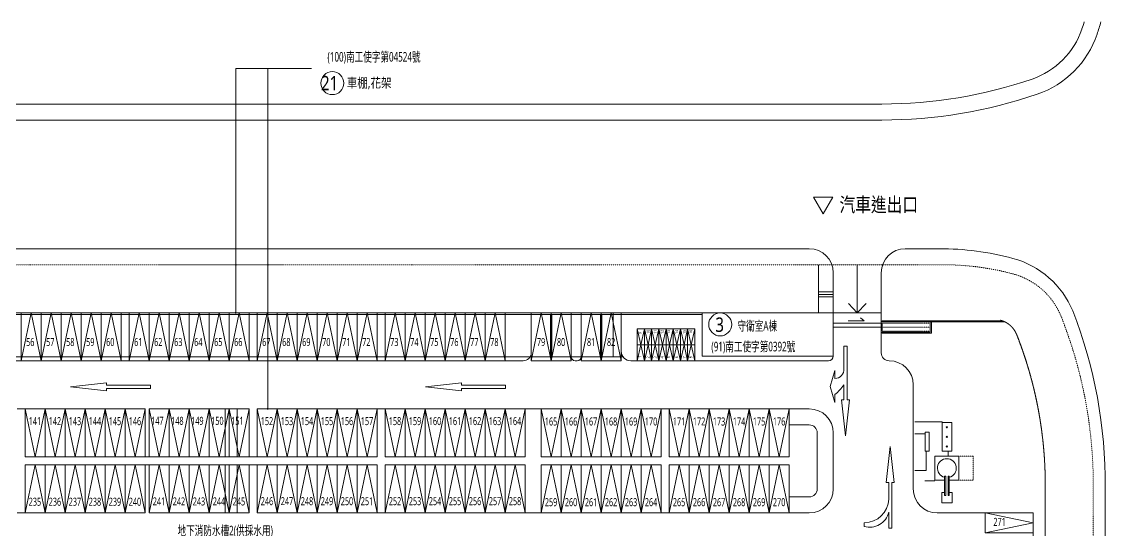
# Model space of a CAD drawing. Header units: millimetres. Extents: x -32710 to 654186, y -254124 to 420220.
# Drawn here: x 186378 to 321801, y 201335 to 264848 of the extents above; entities that cross this region are included whole.
import ezdxf

# ---------------------------------------------------------------- set-up
doc = ezdxf.new("R2010")
doc.units = ezdxf.units.MM
doc.header["$LTSCALE"] = 1000
for name, pattern in [('H12PL1$0$DIVIDEX2', [0.25, 0.1, -0.05, 0, -0.05, 0, -0.05]), ('H12PL1$0$雨水排水_路_最新$0$CENTERK3', [0.2749, 0.25, -0.0083, 0.0083, -0.0083]), ('H12PL1$0$雨水排水_路_最新$0$DOTK1', [0.01, 0.005, -0.005])]:
    doc.linetypes.add(name, pattern=pattern)
for name, color, linetype in [('H12PL1$0$全區配置圖_匯入NEWCUB用_13_0', 252, 'Continuous'), ('H12PL1$0$全區配置圖_匯入NEWCUB用_13_Defpoints', 252, 'Continuous'), ('H12PL1$0$全區配置圖_匯入NEWCUB用_13_PKG', 252, 'Continuous'), ('H12PL1$0$全區配置圖_匯入NEWCUB用_13_雨水排水経路図最新$0$SUGATAD', 252, 'Continuous'), ('MD-20250424-增加TRAY與FS主管位置調整', 7, 'Continuous')]:
    doc.layers.add(name, color=color, linetype=linetype)
doc.styles.add('H12PL1$0$Standard', font='Microsoft JhengHei.ttf', dxfattribs={"width": 0.8})

# ---------------------------------------------------------------- blocks, each defined once
blk = doc.blocks.new('H12PL1')
at = {"layer": 'H12PL1$0$全區配置圖_匯入NEWCUB用_13_Defpoints', "lineweight": 0}
blk.add_line((258740.9, 234500), (258741, 234500), dxfattribs=at)
at = {"layer": 'H12PL1$0$全區配置圖_匯入NEWCUB用_13_PKG', "lineweight": 0, "flags": 128}
for points in [[(157100, 222500), (158350, 228500), (159600, 222500)], [(159600, 222500), (160850, 228500), (162100, 222500)], [(162100, 222500), (163350, 228500), (164600, 222500)], [(164600, 222500), (165850, 228500), (167100, 222500)], [(167100, 222500), (168350, 228500), (169600, 222500)], [(170600, 222500), (171850, 228500), (173100, 222500)], [(173100, 222500), (174350, 228500), (175600, 222500)], [(175600, 222500), (176850, 228500), (178100, 222500)], [(178100, 222500), (179350, 228500), (180600, 222500)], [(180600, 222500), (181850, 228500), (183100, 222500)], [(183100, 222500), (184350, 228500), (185600, 222500)], [(186600, 222500), (187850, 228500), (189100, 222500)], [(189100, 222500), (190350, 228500), (191600, 222500)], [(191600, 222500), (192850, 228500), (194100, 222500)], [(194100, 222500), (195350, 228500), (196600, 222500)], [(196600, 222500), (197850, 228500), (199100, 222500)], [(199100, 222500), (200350, 228500), (201600, 222500)], [(202600, 222500), (203850, 228500), (205100, 222500)], [(205100, 222500), (206350, 228500), (207600, 222500)], [(207600, 222500), (208850, 228500), (210100, 222500)], [(210100, 222500), (211350, 228500), (212600, 222500)], [(212600, 222500), (213850, 228500), (215100, 222500)], [(215100, 222500), (216350, 228500), (217600, 222500)], [(220850, 222500), (222100, 228500), (223350, 222500)], [(223350, 222500), (224600, 228500), (225850, 222500)], [(227100, 222500), (228350, 228500), (229600, 222500)], [(229600, 222500), (230850, 228500), (232100, 222500)], [(157600, 216500), (158850, 210500), (160100, 216500)], [(160100, 216500), (161350, 210500), (162600, 216500)], [(162600, 216500), (163850, 210500), (165100, 216500)], [(165100, 216500), (166350, 210500), (167600, 216500)], [(167600, 216500), (168850, 210500), (170100, 216500)], [(170100, 216500), (171350, 210500), (172600, 216500)], [(173100, 216500), (174350, 210500), (175600, 216500)], [(175600, 216500), (176850, 210500), (178100, 216500)], [(178100, 216500), (179350, 210500), (180600, 216500)], [(180600, 216500), (181850, 210500), (183100, 216500)], [(183100, 216500), (184350, 210500), (185600, 216500)], [(186600, 216500), (187850, 210500), (189100, 216500)], [(189100, 216500), (190350, 210500), (191600, 216500)], [(191600, 216500), (192850, 210500), (194100, 216500)], [(194100, 216500), (195350, 210500), (196600, 216500)], [(196600, 216500), (197850, 210500), (199100, 216500)], [(199100, 216500), (200350, 210500), (201600, 216500)], [(202600, 216500), (203850, 210500), (205100, 216500)], [(205100, 216500), (206350, 210500), (207600, 216500)], [(207600, 216500), (208850, 210500), (210100, 216500)], [(210100, 216500), (211350, 210500), (212600, 216500)], [(212600, 216500), (213850, 210500), (215100, 216500)], [(215100, 216500), (216350, 210500), (217600, 216500)], [(217600, 216500), (218850, 210500), (220100, 216500)], [(222100, 216500), (223350, 210500), (224600, 216500)], [(224600, 216500), (225850, 210500), (227100, 216500)], [(227100, 216500), (228350, 210500), (229600, 216500)], [(229600, 216500), (230850, 210500), (232100, 216500)], [(232100, 216500), (233350, 210500), (234600, 216500)], [(234600, 216500), (235850, 210500), (237100, 216500)], [(238100, 216500), (239350, 210500), (240600, 216500)], [(240600, 216500), (241850, 210500), (243100, 216500)], [(243100, 216500), (244350, 210500), (245600, 216500)], [(245600, 216500), (246850, 210500), (248100, 216500)], [(248100, 216500), (249350, 210500), (250600, 216500)], [(250600, 216500), (251850, 210500), (253100, 216500)], [(157600, 203500), (158850, 209500), (160100, 203500)], [(160100, 203500), (161350, 209500), (162600, 203500)], [(162600, 203500), (163850, 209500), (165100, 203500)], [(165100, 203500), (166350, 209500), (167600, 203500)], [(167600, 203500), (168850, 209500), (170100, 203500)], [(170100, 203500), (171350, 209500), (172600, 203500)], [(173100, 203500), (174350, 209500), (175600, 203500)], [(175600, 203500), (176850, 209500), (178100, 203500)], [(178100, 203500), (179350, 209500), (180600, 203500)], [(180600, 203500), (181850, 209500), (183100, 203500)], [(183100, 203500), (184350, 209500), (185600, 203500)], [(186600, 203500), (187850, 209500), (189100, 203500)], [(189100, 203500), (190350, 209500), (191600, 203500)], [(191600, 203500), (192850, 209500), (194100, 203500)], [(194100, 203500), (195350, 209500), (196600, 203500)], [(196600, 203500), (197850, 209500), (199100, 203500)], [(199100, 203500), (200350, 209500), (201600, 203500)], [(202600, 203500), (203850, 209500), (205100, 203500)], [(205100, 203500), (206350, 209500), (207600, 203500)], [(207600, 203500), (208850, 209500), (210100, 203500)], [(210100, 203500), (211350, 209500), (212600, 203500)], [(212600, 203500), (213850, 209500), (215100, 203500)], [(215100, 203500), (216350, 209500), (217600, 203500)], [(217600, 203500), (218850, 209500), (220100, 203500)], [(222100, 203500), (223350, 209500), (224600, 203500)], [(224600, 203500), (225850, 209500), (227100, 203500)], [(227100, 203500), (228350, 209500), (229600, 203500)], [(229600, 203500), (230850, 209500), (232100, 203500)], [(232100, 203500), (233350, 209500), (234600, 203500)], [(234600, 203500), (235850, 209500), (237100, 203500)], [(238100, 203500), (239350, 209500), (240600, 203500)], [(240600, 203500), (241850, 209500), (243100, 203500)], [(243100, 203500), (244350, 209500), (245600, 203500)], [(245600, 203500), (246850, 209500), (248100, 203500)], [(248100, 203500), (249350, 209500), (250600, 203500)], [(250600, 203500), (251850, 209500), (253100, 203500)], [(277600, 203500), (283600, 202250), (277600, 201000)]]:
    blk.add_lwpolyline(points, dxfattribs=at)
for points in [[(157100, 222500), (157100, 228500), (159600, 228500), (159600, 222500)], [(159600, 222500), (159600, 228500), (162100, 228500), (162100, 222500)], [(162100, 222500), (162100, 228500), (164600, 228500), (164600, 222500)], [(164600, 222500), (164600, 228500), (167100, 228500), (167100, 222500)], [(167100, 222500), (167100, 228500), (169600, 228500), (169600, 222500)], [(170600, 222500), (170600, 228500), (173100, 228500), (173100, 222500)], [(173100, 222500), (173100, 228500), (175600, 228500), (175600, 222500)], [(175600, 222500), (175600, 228500), (178100, 228500), (178100, 222500)], [(178100, 222500), (178100, 228500), (180600, 228500), (180600, 222500)], [(180600, 222500), (180600, 228500), (183100, 228500), (183100, 222500)], [(183100, 222500), (183100, 228500), (185600, 228500), (185600, 222500)], [(186600, 222500), (186600, 228500), (189100, 228500), (189100, 222500)], [(189100, 222500), (189100, 228500), (191600, 228500), (191600, 222500)], [(191600, 222500), (191600, 228500), (194100, 228500), (194100, 222500)], [(194100, 222500), (194100, 228500), (196600, 228500), (196600, 222500)], [(196600, 222500), (196600, 228500), (199100, 228500), (199100, 222500)], [(199100, 222500), (199100, 228500), (201600, 228500), (201600, 222500)], [(202600, 222500), (202600, 228500), (205100, 228500), (205100, 222500)], [(205100, 222500), (205100, 228500), (207600, 228500), (207600, 222500)], [(207600, 222500), (207600, 228500), (210100, 228500), (210100, 222500)], [(210100, 222500), (210100, 228500), (212600, 228500), (212600, 222500)], [(212600, 222500), (212600, 228500), (215100, 228500), (215100, 222500)], [(215100, 222500), (215100, 228500), (217600, 228500), (217600, 222500)], [(220850, 222500), (220850, 228500), (223350, 228500), (223350, 222500)], [(223350, 222500), (223350, 228500), (225850, 228500), (225850, 222500)], [(227100, 222500), (227100, 228500), (229600, 228500), (229600, 222500)], [(229600, 222500), (229600, 228500), (232100, 228500), (232100, 222500)], [(157600, 216500), (157600, 210500), (160100, 210500), (160100, 216500)], [(160100, 216500), (160100, 210500), (162600, 210500), (162600, 216500)], [(162600, 216500), (162600, 210500), (165100, 210500), (165100, 216500)], [(165100, 216500), (165100, 210500), (167600, 210500), (167600, 216500)], [(167600, 216500), (167600, 210500), (170100, 210500), (170100, 216500)], [(170100, 216500), (170100, 210500), (172600, 210500), (172600, 216500)], [(173100, 216500), (173100, 210500), (175600, 210500), (175600, 216500)], [(175600, 216500), (175600, 210500), (178100, 210500), (178100, 216500)], [(178100, 216500), (178100, 210500), (180600, 210500), (180600, 216500)], [(180600, 216500), (180600, 210500), (183100, 210500), (183100, 216500)], [(183100, 216500), (183100, 210500), (185600, 210500), (185600, 216500)], [(186600, 216500), (186600, 210500), (189100, 210500), (189100, 216500)], [(189100, 216500), (189100, 210500), (191600, 210500), (191600, 216500)], [(191600, 216500), (191600, 210500), (194100, 210500), (194100, 216500)], [(194100, 216500), (194100, 210500), (196600, 210500), (196600, 216500)], [(196600, 216500), (196600, 210500), (199100, 210500), (199100, 216500)], [(199100, 216500), (199100, 210500), (201600, 210500), (201600, 216500)], [(202600, 216500), (202600, 210500), (205100, 210500), (205100, 216500)], [(205100, 216500), (205100, 210500), (207600, 210500), (207600, 216500)], [(207600, 216500), (207600, 210500), (210100, 210500), (210100, 216500)], [(210100, 216500), (210100, 210500), (212600, 210500), (212600, 216500)], [(212600, 216500), (212600, 210500), (215100, 210500), (215100, 216500)], [(215100, 216500), (215100, 210500), (217600, 210500), (217600, 216500)], [(217600, 216500), (217600, 210500), (220100, 210500), (220100, 216500)], [(222100, 216500), (222100, 210500), (224600, 210500), (224600, 216500)], [(224600, 216500), (224600, 210500), (227100, 210500), (227100, 216500)], [(227100, 216500), (227100, 210500), (229600, 210500), (229600, 216500)], [(229600, 216500), (229600, 210500), (232100, 210500), (232100, 216500)], [(232100, 216500), (232100, 210500), (234600, 210500), (234600, 216500)], [(234600, 216500), (234600, 210500), (237100, 210500), (237100, 216500)], [(238100, 216500), (238100, 210500), (240600, 210500), (240600, 216500)], [(240600, 216500), (240600, 210500), (243100, 210500), (243100, 216500)], [(243100, 216500), (243100, 210500), (245600, 210500), (245600, 216500)], [(245600, 216500), (245600, 210500), (248100, 210500), (248100, 216500)], [(248100, 216500), (248100, 210500), (250600, 210500), (250600, 216500)], [(250600, 216500), (250600, 210500), (253100, 210500), (253100, 216500)], [(157600, 203500), (157600, 209500), (160100, 209500), (160100, 203500)], [(160100, 203500), (160100, 209500), (162600, 209500), (162600, 203500)], [(162600, 203500), (162600, 209500), (165100, 209500), (165100, 203500)], [(165100, 203500), (165100, 209500), (167600, 209500), (167600, 203500)], [(167600, 203500), (167600, 209500), (170100, 209500), (170100, 203500)], [(170100, 203500), (170100, 209500), (172600, 209500), (172600, 203500)], [(173100, 203500), (173100, 209500), (175600, 209500), (175600, 203500)], [(175600, 203500), (175600, 209500), (178100, 209500), (178100, 203500)], [(178100, 203500), (178100, 209500), (180600, 209500), (180600, 203500)], [(180600, 203500), (180600, 209500), (183100, 209500), (183100, 203500)], [(183100, 203500), (183100, 209500), (185600, 209500), (185600, 203500)], [(186600, 203500), (186600, 209500), (189100, 209500), (189100, 203500)], [(189100, 203500), (189100, 209500), (191600, 209500), (191600, 203500)], [(191600, 203500), (191600, 209500), (194100, 209500), (194100, 203500)], [(194100, 203500), (194100, 209500), (196600, 209500), (196600, 203500)], [(196600, 203500), (196600, 209500), (199100, 209500), (199100, 203500)], [(199100, 203500), (199100, 209500), (201600, 209500), (201600, 203500)], [(202600, 203500), (202600, 209500), (205100, 209500), (205100, 203500)], [(205100, 203500), (205100, 209500), (207600, 209500), (207600, 203500)], [(207600, 203500), (207600, 209500), (210100, 209500), (210100, 203500)], [(210100, 203500), (210100, 209500), (212600, 209500), (212600, 203500)], [(212600, 203500), (212600, 209500), (215100, 209500), (215100, 203500)], [(215100, 203500), (215100, 209500), (217600, 209500), (217600, 203500)], [(217600, 203500), (217600, 209500), (220100, 209500), (220100, 203500)], [(222100, 203500), (222100, 209500), (224600, 209500), (224600, 203500)], [(224600, 203500), (224600, 209500), (227100, 209500), (227100, 203500)], [(227100, 203500), (227100, 209500), (229600, 209500), (229600, 203500)], [(229600, 203500), (229600, 209500), (232100, 209500), (232100, 203500)], [(232100, 203500), (232100, 209500), (234600, 209500), (234600, 203500)], [(234600, 203500), (234600, 209500), (237100, 209500), (237100, 203500)], [(238100, 203500), (238100, 209500), (240600, 209500), (240600, 203500)], [(240600, 203500), (240600, 209500), (243100, 209500), (243100, 203500)], [(243100, 203500), (243100, 209500), (245600, 209500), (245600, 203500)], [(245600, 203500), (245600, 209500), (248100, 209500), (248100, 203500)], [(248100, 203500), (248100, 209500), (250600, 209500), (250600, 203500)], [(250600, 203500), (250600, 209500), (253100, 209500), (253100, 203500)], [(277600, 203500), (283600, 203500), (283600, 201000), (277600, 201000)]]:
    blk.add_lwpolyline(points, close=True, dxfattribs=at)
at = {"layer": 'H12PL1$0$全區配置圖_匯入NEWCUB用_13_雨水排水経路図最新$0$SUGATAD', "lineweight": 0}
for p, q in [((3600, 236500), (255600, 236500)), ((267600, 236500), (271827.1, 236500)), ((256742, 234500), (256742, 228500)), ((261600, 234415), (261600, 228500)), ((258600, 223100), (258600, 233500)), ((264600, 223498.6), (264600, 233500)), ((256742, 231100), (258600, 231100)), ((256742, 230800), (258600, 230800)), ((256742, 230500), (258600, 230500)), ((261600, 228500), (260495, 229660)), ((261600, 228500), (262705, 229660)), ((242200, 228300), (154600, 228300)), ((169600, 222500), (169600, 228300)), ((170600, 222500), (170600, 228300)), ((185600, 222500), (185600, 228500)), ((186600, 222500), (186600, 228500)), ((201600, 222500), (201600, 228500)), ((202600, 222500), (202600, 228500)), ((217600, 222501.4), (217600, 228300)), ((220850, 223501.4), (220850, 228300)), ((223250, 223000), (223250, 228300)), ((223450, 223000), (223450, 228300)), ((225850, 223001.4), (225850, 228300)), ((227100, 223001.4), (227100, 228300)), ((229500, 223000), (229500, 228300)), ((229700, 223000), (229700, 228300)), ((232100, 228300), (232100, 223700)), ((242200, 228500), (258600, 228500)), ((242200, 223100), (242200, 228500)), ((258600, 228500), (264600, 228500)), ((258600, 223100), (258600, 228500)), ((264708.9, 227195), (258600, 227195)), ((258600, 227195), (258600, 226695)), ((264708.9, 226695), (258600, 226695)), ((264707.4, 227500), (264707.4, 227350)), ((264708.9, 227195), (264708.9, 226195)), ((264707.4, 226095), (265672.3, 226095)), ((217600, 222500), (153600, 222500)), ((169600, 222500), (170600, 222500)), ((185600, 222500), (186600, 222500)), ((201600, 222500), (202600, 222500)), ((219850, 222501.4), (217600, 222501.4)), ((224507.3, 223000), (220765.9, 223000)), ((225850, 223000), (224507.3, 223000)), ((226350, 222501.4), (226600, 222501.4)), ((232325.3, 223000), (227100, 223000)), ((233300, 222500), (258000, 222500)), ((242200, 223100), (258600, 223100)), ((268600, 206500), (268600, 219500)), ((156600, 216500), (157600, 216500)), ((157600, 216500), (157600, 210500)), ((157600, 216000), (157600, 210500)), ((182600, 216500), (184100, 216500)), ((182600, 210500), (182600, 216500)), ((182600, 210500), (182600, 216000)), ((184100, 210500), (184100, 216500)), ((184100, 210500), (184100, 216000)), ((201600, 216500), (202600, 216500)), ((201600, 210500), (201600, 216500)), ((201600, 210500), (201600, 216000)), ((202600, 216500), (202600, 210500)), ((202600, 216000), (202600, 210500)), ((220100, 216500), (222100, 216500)), ((220100, 210500), (220100, 216500)), ((220100, 210500), (220100, 216000)), ((222100, 216500), (222100, 210500)), ((222100, 216000), (222100, 210500)), ((237100, 216500), (238100, 216500)), ((237100, 210500), (237100, 216500)), ((237100, 210500), (237100, 216000)), ((238100, 216500), (238100, 210500)), ((238100, 216000), (238100, 210500)), ((253100, 216500), (255600, 216500)), ((253100, 216500), (253100, 210500)), ((253100, 214500), (255600, 214500)), ((272200, 214900), (268800, 214900)), ((272200, 214800), (272200, 214900)), ((256600, 213500), (256600, 206500)), ((258600, 213500), (258600, 206500)), ((270100, 213400), (268800, 213400)), ((157600, 210500), (182600, 210500)), ((157600, 210500), (182600, 210500)), ((184100, 210500), (201600, 210500)), ((184100, 210500), (201600, 210500)), ((202600, 210500), (220100, 210500)), ((202600, 210500), (217600, 210500)), ((222100, 210500), (237100, 210500)), ((222100, 210500), (237100, 210500)), ((238100, 210500), (253100, 210500)), ((238100, 210500), (250600, 210500)), ((270200, 208800), (270200, 211200)), ((272950, 210600), (272950, 211200)), ((157600, 203500), (157600, 209500)), ((157600, 204000), (157600, 209500)), ((157600, 209500), (182600, 209500)), ((157600, 209500), (182600, 209500)), ((182600, 204000), (182600, 209500)), ((182600, 203500), (182600, 209500)), ((184100, 203500), (184100, 209500)), ((184100, 203500), (184100, 209500)), ((184100, 209500), (201600, 209500)), ((184100, 209500), (201600, 209500)), ((201600, 203500), (201600, 209500)), ((201600, 204000), (201600, 209500)), ((202600, 203500), (202600, 209500)), ((202600, 204000), (202600, 209500)), ((202600, 209500), (220100, 209500)), ((202600, 209500), (217600, 209500)), ((220100, 203500), (220100, 209500)), ((220100, 204000), (220100, 209500)), ((222100, 203500), (222100, 209500)), ((222100, 204000), (222100, 209500)), ((222100, 209500), (237100, 209500)), ((222100, 209500), (237100, 209500)), ((237100, 203500), (237100, 209500)), ((237100, 204000), (237100, 209500)), ((238100, 209500), (253100, 209500)), ((238100, 209500), (250600, 209500)), ((238100, 203500), (238100, 209500)), ((238100, 204000), (238100, 209500)), ((253100, 209500), (253100, 203500)), ((270200, 208800), (268800, 208800)), ((271300, 207500), (270030.4, 207500)), ((272500, 208100), (272650, 208100)), ((272500, 208100), (272500, 205700)), ((272650, 208100), (272650, 205700)), ((272950, 208100), (273100, 208100)), ((272950, 208100), (272950, 205700)), ((273100, 208100), (273100, 205700)), ((292600, 206722.6), (292600, 114500)), ((253100, 205500), (255600, 205500)), ((272500, 205700), (272650, 205700)), ((272950, 205700), (273100, 205700)), ((156600, 203500), (157600, 203500)), ((184100, 203500), (182600, 203500)), ((201600, 203500), (202600, 203500)), ((220100, 203500), (222100, 203500)), ((237100, 203500), (238100, 203500)), ((253100, 203500), (255600, 203500)), ((271600, 203500), (283600, 203500)), ((283600, 203500), (283600, 188500)), ((262464.7, 202278.5), (262464.7, 201830))]:
    blk.add_line(p, q, dxfattribs=at)
at = {"layer": 'H12PL1$0$全區配置圖_匯入NEWCUB用_13_雨水排水経路図最新$0$SUGATAD', "linetype": 'H12PL1$0$雨水排水_路_最新$0$CENTERK3', "lineweight": 0}
for p, q in [((6750, 228500), (257200, 228500)), ((264707.4, 227500), (279712, 227500)), ((264707.4, 227350), (279953.8, 227350)), ((270707.4, 226095), (270707.4, 227350)), ((270857.4, 225945), (270857.4, 227350)), ((264707.4, 226095), (270707.4, 226095)), ((264707.4, 225945), (264707.4, 226095)), ((264707.4, 225945), (270857.4, 225945)), ((285095.2, 206767.1), (284631.2, 112900))]:
    blk.add_line(p, q, dxfattribs=at)
at = {"layer": 'H12PL1$0$全區配置圖_匯入NEWCUB用_13_雨水排水経路図最新$0$SUGATAD', "linetype": 'H12PL1$0$雨水排水_路_最新$0$DOTK1', "lineweight": 0}
for p, q in [((264708.9, 227195), (270707.4, 227195)), ((264708.9, 226695), (270707.4, 226695)), ((264708.9, 226195), (270707.4, 226195)), ((274300, 210600), (276100, 210600)), ((276100, 207600), (276100, 210600)), ((274300, 207600), (276100, 207600))]:
    blk.add_line(p, q, dxfattribs=at)
at = {"layer": 'H12PL1$0$全區配置圖_匯入NEWCUB用_13_雨水排水経路図最新$0$SUGATAD', "lineweight": 0, "flags": 128}
for points in [[(-55956.6, 264847.6, 0.0126767), (-55016.7, 262061.3, 0.24617333), (-48479.8, 255912.9, 0.07254863), (-38767.3, 254498.3), (-11478.7, 254504.3), (29577, 254513.2), (117090.8, 254532.3), (204604.6, 254551.4), (264690.7, 254564.6)], [(289676.3, 263937, 0.00724906), (289970.1, 264847.6)], [(291570.6, 263295.3, 0.01161956), (292056.4, 264847.6)], [(-49050.7, 253996.1, 0.07254863), (-38766.9, 252498.3), (-11478.3, 252504.3), (29577.4, 252513.2), (117091.2, 252532.3), (204605, 252551.4), (264691.1, 252564.6)], [(262464.7, 202278.5, 0.41097751), (265527.7, 205244), (265527.7, 207317.3), (265227.7, 207317.3), (265727.7, 211817.3), (266227.7, 207317.3), (265927.7, 207317.3), (265927.7, 201598.4), (265527.7, 201598.4), (265527.7, 203598.6, -0.43370537), (262464.7, 201830)]]:
    blk.add_lwpolyline(points, format="xyb", dxfattribs=at)
for points in [[(183927.8, 228500), (183927.8, 259004), (193382.4, 259004)], [(187927.8, 216500), (187927.8, 259004), (193382.4, 259004)], [(260454, 227478.1), (262478.4, 227478.1), (261984.6, 227873)], [(234102.9, 226500), (234552.9, 224500), (235002.9, 226500)], [(235002.9, 226500), (235452.9, 224500), (235902.9, 226500)], [(235902.9, 226500), (236352.9, 224500), (236802.9, 226500)], [(236802.9, 226500), (237252.9, 224500), (237702.9, 226500)], [(237702.9, 226500), (238152.9, 224500), (238602.9, 226500)], [(238602.9, 226500), (239052.9, 224500), (239502.9, 226500)], [(239502.9, 226500), (239952.9, 224500), (240402.9, 226500)], [(240402.9, 226500), (240852.9, 224500), (241302.9, 226500)], [(234102.9, 222500), (234552.9, 224500), (235002.9, 222500)], [(235002.9, 222500), (235452.9, 224500), (235902.9, 222500)], [(235902.9, 222500), (236352.9, 224500), (236802.9, 222500)], [(236802.9, 222500), (237252.9, 224500), (237702.9, 222500)], [(237702.9, 222500), (238152.9, 224500), (238602.9, 222500)], [(238602.9, 222500), (239052.9, 224500), (239502.9, 222500)], [(239502.9, 222500), (239952.9, 224500), (240402.9, 222500)], [(240402.9, 222500), (240852.9, 224500), (241302.9, 222500)], [(273100, 207600), (274300, 207600), (274300, 210600), (271300, 210600), (271300, 207600), (272500, 207600)], [(272500, 206050), (272150, 206050), (272150, 204750), (273450, 204750), (273450, 206050), (273100, 206050)]]:
    blk.add_lwpolyline(points, dxfattribs=at)
for points in [[(258535.5, 242935.7), (256135.5, 242935.7), (257335.5, 240857.3)], [(231100, 223000), (150600, 223000), (150600, 228500), (231100, 228500)], [(234102.9, 224500), (235002.9, 224500), (235002.9, 226500), (234102.9, 226500)], [(235002.9, 224500), (235902.9, 224500), (235902.9, 226500), (235002.9, 226500)], [(235902.9, 224500), (236802.9, 224500), (236802.9, 226500), (235902.9, 226500)], [(236802.9, 224500), (237702.9, 224500), (237702.9, 226500), (236802.9, 226500)], [(237702.9, 224500), (238602.9, 224500), (238602.9, 226500), (237702.9, 226500)], [(238602.9, 224500), (239502.9, 224500), (239502.9, 226500), (238602.9, 226500)], [(239502.9, 224500), (240402.9, 224500), (240402.9, 226500), (239502.9, 226500)], [(240402.9, 224500), (241302.9, 224500), (241302.9, 226500), (240402.9, 226500)], [(234102.9, 224500), (235002.9, 224500), (235002.9, 222500), (234102.9, 222500)], [(235002.9, 224500), (235902.9, 224500), (235902.9, 222500), (235002.9, 222500)], [(235902.9, 224500), (236802.9, 224500), (236802.9, 222500), (235902.9, 222500)], [(236802.9, 224500), (237702.9, 224500), (237702.9, 222500), (236802.9, 222500)], [(237702.9, 224500), (238602.9, 224500), (238602.9, 222500), (237702.9, 222500)], [(238602.9, 224500), (239502.9, 224500), (239502.9, 222500), (238602.9, 222500)], [(239502.9, 224500), (240402.9, 224500), (240402.9, 222500), (239502.9, 222500)], [(240402.9, 224500), (241302.9, 224500), (241302.9, 222500), (240402.9, 222500)], [(167761.9, 218746.1), (167761.9, 219046.1), (173261.9, 219046.1), (173261.9, 219446.1), (167761.9, 219446.1), (167761.9, 219746.1), (163261.9, 219246.1)], [(212131.7, 218746.1), (212131.7, 219046.1), (217631.7, 219046.1), (217631.7, 219446.1), (212131.7, 219446.1), (212131.7, 219746.1), (207631.7, 219246.1)], [(157600, 210500), (172600, 210500), (172600, 216500), (157600, 216500)], [(173100, 210500), (185600, 210500), (185600, 216500), (173100, 216500)], [(186600, 210500), (201600, 210500), (201600, 216500), (186600, 216500)], [(202600, 210500), (220100, 210500), (220100, 216500), (202600, 216500)], [(222100, 210500), (237100, 210500), (237100, 216500), (222100, 216500)], [(238100, 210500), (253100, 210500), (253100, 216500), (238100, 216500)], [(272200, 211200), (273400, 211200), (273400, 214800), (272200, 214800)], [(270100, 211200), (270600, 211200), (270600, 213600), (270100, 213600)], [(157600, 203500), (172600, 203500), (172600, 209500), (157600, 209500)], [(173100, 203500), (185600, 203500), (185600, 209500), (173100, 209500)], [(186600, 203500), (201600, 203500), (201600, 209500), (186600, 209500)], [(202600, 203500), (220100, 203500), (220100, 209500), (202600, 209500)], [(222100, 203500), (237100, 203500), (237100, 209500), (222100, 209500)], [(238100, 203500), (253100, 203500), (253100, 209500), (238100, 209500)]]:
    blk.add_lwpolyline(points, close=True, dxfattribs=at)
at = {"layer": 'H12PL1$0$全區配置圖_匯入NEWCUB用_13_雨水排水経路図最新$0$SUGATAD', "linetype": 'H12PL1$0$DIVIDEX2', "lineweight": 0, "flags": 128}
blk.add_lwpolyline([(-31132.8, 234500), (272322.1, 234500, -0.06494768), (281044, 233362.3, -0.2380915), (287105.2, 227971.7, -0.09562909), (291095.1, 206737.4), (290614.5, 109500)], format="xyb", dxfattribs=at)
at = {"layer": 'H12PL1$0$全區配置圖_匯入NEWCUB用_13_雨水排水経路図最新$0$SUGATAD', "lineweight": 0, "flags": 128}
for points in [[(183877.8, 228500, 1), (183977.8, 228500, 1)], [(258811.2, 220285.5), (258811.2, 221285.5), (258211.2, 219285.5), (258811.2, 217285.5), (258811.2, 218285.5, 0.071068), (259939.4, 219513), (259939.4, 217613), (259639.4, 217613), (260139.4, 213113), (260639.4, 217613), (260339.4, 217613), (260339.4, 224337.6), (259939.4, 224337.6), (259939.4, 221513, -0.414214)], [(187877.8, 216500, 1), (187977.8, 216500, 1)]]:
    blk.add_lwpolyline(points, format="xyb", close=True, dxfattribs=at)
at = {"layer": 'H12PL1$0$全區配置圖_匯入NEWCUB用_13_雨水排水経路図最新$0$SUGATAD', "lineweight": 0}
for centre, radius in [((196001.3, 257172.5), 1435.1), ((244470.8, 227039), 1435.1), ((272800, 214200), 75), ((272800, 213000), 75), ((272800, 211800), 75)]:
    blk.add_circle(centre, radius, dxfattribs=at)
for centre, radius, start, end in [((280204.9, 267145.2), 10000, 288.873277, 341.244162), ((280204.9, 267145.2), 12000, 288.873277, 341.244162), ((264678, 312564.5), 58000, 270.012502, 288.873277), ((264678, 312564.5), 60000, 270.012502, 288.873277), ((255600, 233500), 3000, 0, 90), ((267600, 233500), 3000, 90, 180), ((271827.1, 200500), 36000, 75.135965, 90), ((278079.8, 224364.9), 11330, 22.670389, 74.739011), ((232600.7, 207019.3), 60000, 359.716656, 21.215374), ((219850, 223501.4), 1000, 270, 0), ((233300, 223700), 1200, 180, 270), ((265600, 223500), 1000, 180.081028, 270.000057), ((226350, 223001.4), 500, 180, 270), ((226600, 223001.4), 500, 270, 0), ((258000, 223100), 600, 270, 0), ((265600, 219500), 3000, 0, 90), ((255600, 213500), 3000, 0, 90), ((255600, 213500), 1000, 0, 90), ((272800, 209100), 1180, 284.728396, 255.271604), ((255600, 206500), 1000, 270, 0), ((255600, 206500), 3000, 270, 0), ((271600, 206500), 3000, 180, 270)]:
    blk.add_arc(centre, radius, start, end, dxfattribs=at)
at = {"layer": 'H12PL1$0$全區配置圖_匯入NEWCUB用_13_雨水排水経路図最新$0$SUGATAD', "linetype": 'H12PL1$0$雨水排水_路_最新$0$CENTERK3', "lineweight": 0}
for centre, radius, start, end in [((278735.3, 224663.4), 3000, 21.566786, 75.135965), ((234095.8, 207019.3), 51000, 359.716656, 21.566786)]:
    blk.add_arc(centre, radius, start, end, dxfattribs=at)
at = {"layer": 'H12PL1$0$全區配置圖_匯入NEWCUB用_13_0', "linetype": 'Continuous', "lineweight": 0, "style": 'H12PL1$0$Standard'}
for s, insert, char_height, attachment_point in [('\\A1;{\\W0.64;(100)南工使字第04524號}', (195392.4, 259594.2), 1200, 7), ('\\A1;21', (194587.9, 257178.8), 1800, 4), ('\\A1;車棚,花架', (197817.2, 256399.3), 1200, 7), ('\\A1;汽車進出口', (259384.1, 240901.9), 1800, 7), ('\\A1;3', (243872.6, 226999.9), 1800, 4), ('\\A1;{\\W0.64;守衛室A棟}', (246639.4, 226126.8), 1200, 7), ('\\A1;{\\W0.56;56}', (157737.2, 224333.5), 1000, 7), ('\\A1;{\\W0.56;57}', (160237.2, 224333.5), 1000, 7), ('\\A1;{\\W0.56;58}', (162737.2, 224333.5), 1000, 7), ('\\A1;{\\W0.56;59}', (165237.2, 224333.5), 1000, 7), ('\\A1;{\\W0.56;60}', (167737.2, 224333.5), 1000, 7), ('\\A1;{\\W0.56;61}', (171237.2, 224333.5), 1000, 7), ('\\A1;{\\W0.56;62}', (173737.2, 224333.5), 1000, 7), ('\\A1;{\\W0.56;63}', (176237.2, 224333.5), 1000, 7), ('\\A1;{\\W0.56;64}', (178737.2, 224333.5), 1000, 7), ('\\A1;{\\W0.56;65}', (181237.2, 224333.5), 1000, 7), ('\\A1;{\\W0.56;66}', (183737.2, 224333.5), 1000, 7), ('\\A1;{\\W0.56;67}', (187237.2, 224333.5), 1000, 7), ('\\A1;{\\W0.56;68}', (189737.2, 224333.5), 1000, 7), ('\\A1;{\\W0.56;69}', (192237.2, 224333.5), 1000, 7), ('\\A1;{\\W0.56;70}', (194737.2, 224333.5), 1000, 7), ('\\A1;{\\W0.56;71}', (197237.2, 224350), 1000, 7), ('\\A1;{\\W0.56;72}', (199737.2, 224350), 1000, 7), ('\\A1;{\\W0.56;73}', (203237.2, 224333.5), 1000, 7), ('\\A1;{\\W0.56;74}', (205737.2, 224350), 1000, 7), ('\\A1;{\\W0.56;75}', (208237.2, 224333.5), 1000, 7), ('\\A1;{\\W0.56;76}', (210737.2, 224333.5), 1000, 7), ('\\A1;{\\W0.56;77}', (213237.2, 224350), 1000, 7), ('\\A1;{\\W0.56;78}', (215737.2, 224333.5), 1000, 7), ('\\A1;{\\W0.56;79}', (221573.3, 224333.5), 1000, 7), ('\\A1;{\\W0.56;80}', (224073.3, 224333.5), 1000, 7), ('\\A1;{\\W0.56;81}', (227823.3, 224333.5), 1000, 7), ('\\A1;{\\W0.56;82}', (230323.3, 224333.5), 1000, 7), ('\\A1;{\\W0.64;(91)南工使字第0392號}', (243366.1, 223414.3), 1200, 7), ('\\A1;{\\W0.56;141}', (158059.9, 214466), 1000, 7), ('\\A1;{\\W0.56;142}', (160559.9, 214466), 1000, 7), ('\\A1;{\\W0.56;143}', (163059.9, 214449.5), 1000, 7), ('\\A1;{\\W0.56;144}', (165559.9, 214466), 1000, 7), ('\\A1;{\\W0.56;145}', (168059.9, 214449.5), 1000, 7), ('\\A1;{\\W0.56;146}', (170559.9, 214449.5), 1000, 7), ('\\A1;{\\W0.56;147}', (173359.9, 214512.1), 1000, 7), ('\\A1;{\\W0.56;148}', (175859.9, 214495.7), 1000, 7), ('\\A1;{\\W0.56;149}', (178359.9, 214495.7), 1000, 7), ('\\A1;{\\W0.56;150}', (180859.9, 214495.7), 1000, 7), ('\\A1;{\\W0.56;151}', (183359.9, 214495.7), 1000, 7), ('\\A1;{\\W0.56;152}', (187059.9, 214458.5), 1000, 7), ('\\A1;{\\W0.56;153}', (189559.9, 214458.5), 1000, 7), ('\\A1;{\\W0.56;154}', (192059.9, 214458.5), 1000, 7), ('\\A1;{\\W0.56;155}', (194559.9, 214458.5), 1000, 7), ('\\A1;{\\W0.56;156}', (197059.9, 214458.5), 1000, 7), ('\\A1;{\\W0.56;157}', (199559.9, 214458.5), 1000, 7), ('\\A1;{\\W0.56;158}', (203059.9, 214458.5), 1000, 7), ('\\A1;{\\W0.56;159}', (205559.9, 214458.5), 1000, 7), ('\\A1;{\\W0.56;160}', (208059.9, 214458.5), 1000, 7), ('\\A1;{\\W0.56;161}', (210559.9, 214458.5), 1000, 7), ('\\A1;{\\W0.56;162}', (213059.9, 214458.5), 1000, 7), ('\\A1;{\\W0.56;163}', (215559.9, 214458.5), 1000, 7), ('\\A1;{\\W0.56;164}', (218059.9, 214458.5), 1000, 7), ('\\A1;{\\W0.56;165}', (222559.9, 214409.5), 1000, 7), ('\\A1;{\\W0.56;166}', (225059.9, 214409.5), 1000, 7), ('\\A1;{\\W0.56;167}', (227559.9, 214409.5), 1000, 7), ('\\A1;{\\W0.56;168}', (230059.9, 214409.5), 1000, 7), ('\\A1;{\\W0.56;169}', (232559.9, 214409.5), 1000, 7), ('\\A1;{\\W0.56;170}', (235059.9, 214409.5), 1000, 7), ('\\A1;{\\W0.56;171}', (238559.9, 214426), 1000, 7), ('\\A1;{\\W0.56;172}', (241059.9, 214426), 1000, 7), ('\\A1;{\\W0.56;173}', (243559.9, 214409.5), 1000, 7), ('\\A1;{\\W0.56;174}', (246059.9, 214426), 1000, 7), ('\\A1;{\\W0.56;175}', (248559.9, 214409.5), 1000, 7), ('\\A1;{\\W0.56;176}', (251059.9, 214409.5), 1000, 7), ('\\A1;{\\W0.56;235}', (158059.9, 204388.5), 1000, 7), ('\\A1;{\\W0.56;236}', (160559.9, 204388.5), 1000, 7), ('\\A1;{\\W0.56;237}', (163059.9, 204388.5), 1000, 7), ('\\A1;{\\W0.56;238}', (165559.9, 204388.5), 1000, 7), ('\\A1;{\\W0.56;239}', (168059.9, 204388.5), 1000, 7), ('\\A1;{\\W0.56;240}', (170559.9, 204388.5), 1000, 7), ('\\A1;{\\W0.56;241}', (173559.9, 204446), 1000, 7), ('\\A1;{\\W0.56;242}', (176059.9, 204446), 1000, 7), ('\\A1;{\\W0.56;243}', (178559.9, 204429.5), 1000, 7), ('\\A1;{\\W0.56;244}', (181059.9, 204446), 1000, 7), ('\\A1;{\\W0.56;245}', (183559.9, 204429.5), 1000, 7), ('\\A1;{\\W0.56;246}', (187059.9, 204458.5), 1000, 7), ('\\A1;{\\W0.56;247}', (189559.9, 204475), 1000, 7), ('\\A1;{\\W0.56;248}', (192059.9, 204458.5), 1000, 7), ('\\A1;{\\W0.56;249}', (194559.9, 204458.5), 1000, 7), ('\\A1;{\\W0.56;250}', (197059.9, 204458.5), 1000, 7), ('\\A1;{\\W0.56;251}', (199559.9, 204458.5), 1000, 7), ('\\A1;{\\W0.56;252}', (203059.9, 204458.5), 1000, 7), ('\\A1;{\\W0.56;253}', (205559.9, 204458.5), 1000, 7), ('\\A1;{\\W0.56;254}', (208059.9, 204458.5), 1000, 7), ('\\A1;{\\W0.56;255}', (210559.9, 204458.5), 1000, 7), ('\\A1;{\\W0.56;256}', (213059.9, 204458.5), 1000, 7), ('\\A1;{\\W0.56;257}', (215559.9, 204458.5), 1000, 7), ('\\A1;{\\W0.56;258}', (218059.9, 204458.5), 1000, 7), ('\\A1;{\\W0.56;259}', (222559.9, 204333.5), 1000, 7), ('\\A1;{\\W0.56;260}', (225059.9, 204333.5), 1000, 7), ('\\A1;{\\W0.56;261}', (227559.9, 204333.5), 1000, 7), ('\\A1;{\\W0.56;262}', (230059.9, 204333.5), 1000, 7), ('\\A1;{\\W0.56;263}', (232559.9, 204333.5), 1000, 7), ('\\A1;{\\W0.56;264}', (235059.9, 204333.5), 1000, 7), ('\\A1;{\\W0.56;265}', (238559.9, 204333.5), 1000, 7), ('\\A1;{\\W0.56;266}', (241059.9, 204333.5), 1000, 7), ('\\A1;{\\W0.56;267}', (243559.9, 204333.5), 1000, 7), ('\\A1;{\\W0.56;268}', (246059.9, 204333.5), 1000, 7), ('\\A1;{\\W0.56;269}', (248559.9, 204333.5), 1000, 7), ('\\A1;{\\W0.56;270}', (251059.9, 204333.5), 1000, 7), ('\\A1;{\\W0.64;地下消防水槽2(供採水用)}', (176650.8, 200441.4), 1200, 7), ('\\A1;{\\W0.56;271}', (278614, 201885), 1000, 7)]:
    blk.add_mtext(s, dxfattribs=dict(at, insert=insert, char_height=char_height, attachment_point=attachment_point))
at = {"layer": 'H12PL1$0$全區配置圖_匯入NEWCUB用_13_0', "linetype": 'Continuous', "lineweight": 0, "char_height": 350, "attachment_point": 7, "rotation": 90, "style": 'H12PL1$0$Standard'}
for s, insert in [('\\A1;10', (235643.2, 225858.4)), ('\\A1;10', (235643.2, 225858.4)), ('\\A1;11', (236517.4, 225858.5)), ('\\A1;11', (236517.4, 225858.5)), ('\\A1;12', (237397.4, 225858.5)), ('\\A1;12', (237397.4, 225858.5)), ('\\A1;13', (238203.2, 225858.5)), ('\\A1;13', (238203.2, 225858.5)), ('\\A1;14', (239207.4, 225858.5)), ('\\A1;14', (239207.4, 225858.5)), ('\\A1;15', (240173.2, 225858.5)), ('\\A1;15', (240173.2, 225858.5)), ('\\A1;16', (240973.2, 225858.5)), ('\\A1;16', (240973.2, 225858.5)), ('\\A1;9', (234625.3, 225829.4)), ('\\A1;9', (234625.3, 225829.4)), ('\\A1;1', (234619.6, 222879.4)), ('\\A1;1', (234619.6, 222879.4)), ('\\A1;2', (235637.5, 222808.4)), ('\\A1;2', (235637.5, 222808.4)), ('\\A1;3', (236523.2, 222808.5)), ('\\A1;3', (236523.2, 222808.5)), ('\\A1;4', (237397.4, 222808.5)), ('\\A1;4', (237397.4, 222808.5)), ('\\A1;5', (238203.2, 222808.5)), ('\\A1;5', (238203.2, 222808.5)), ('\\A1;6', (239213.2, 222825.1)), ('\\A1;6', (239213.2, 222825.1)), ('\\A1;7', (240167.4, 222808.5)), ('\\A1;7', (240167.4, 222808.5)), ('\\A1;8', (240973.2, 222808.5)), ('\\A1;8', (240973.2, 222808.5))]:
    blk.add_mtext(s, dxfattribs=dict(at, insert=insert))

msp = doc.modelspace()

# ---------------------------------------------------------------- block references
at = {"layer": 'MD-20250424-增加TRAY與FS主管位置調整', "color": 8}
msp.add_blockref('H12PL1', (29200, 0), dxfattribs=at)

doc.saveas('drawing.dxf')
